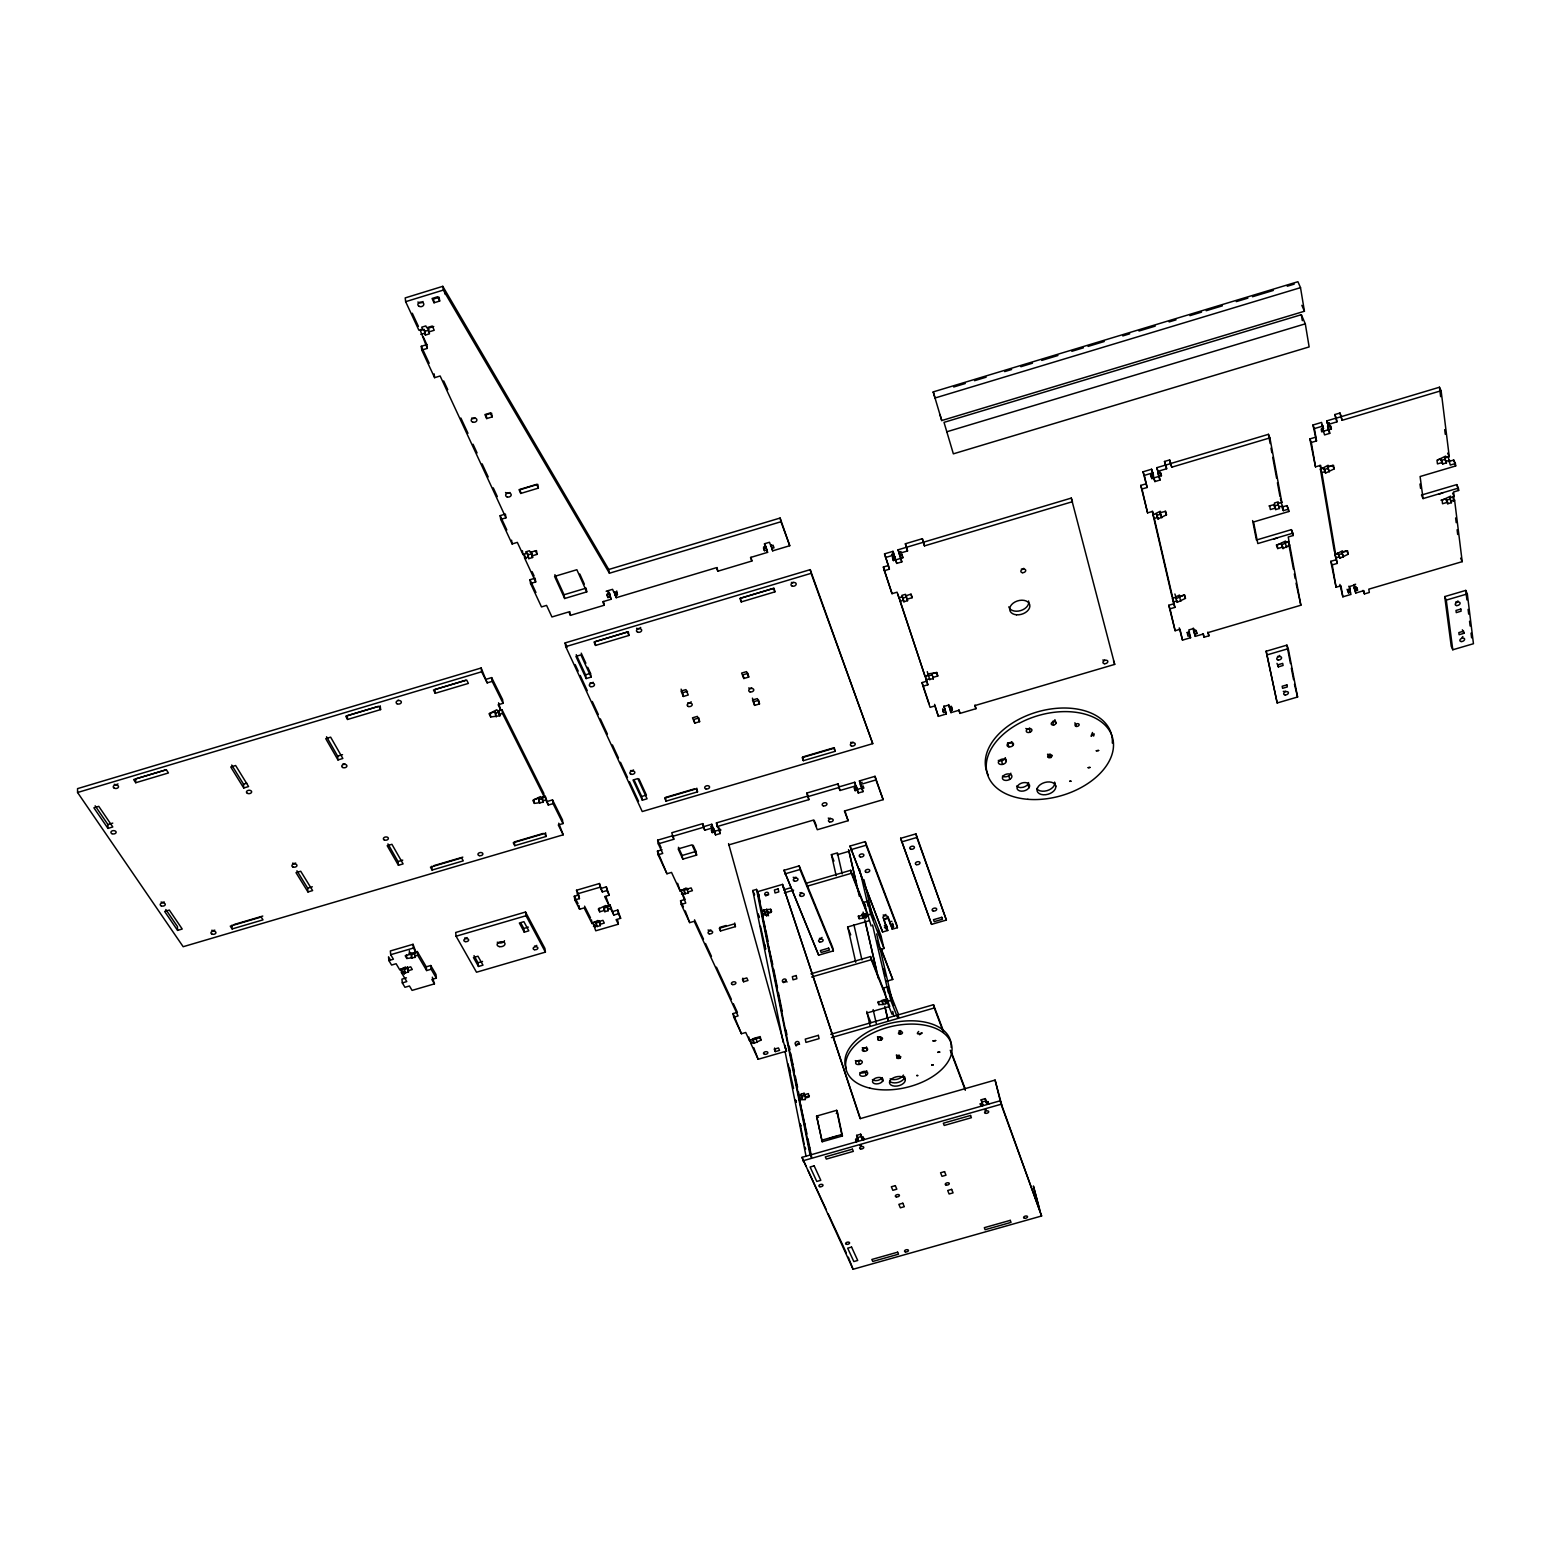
<?xml version="1.0" encoding="UTF-8"?>
<svg xmlns="http://www.w3.org/2000/svg" width="1551" height="1551" viewBox="0 0 1551 1551"><rect width="100%" height="100%" fill="white"/><g stroke="black" fill="none" stroke-linecap="round" stroke-linejoin="round"><path stroke-width="1.5" d="M882.112 1077.577L881.53 1078.41A5.37 3.102 -12.7 0 1 872.399 1079.593M1051.016 757.508L1052.334 755.55L1050.783 754.6L1047.642 756.927L1051.016 757.508L1049.949 753.922M899.851 1058.305L900.86 1056.832L899.502 1056.153L896.963 1057.937L899.851 1058.305L899.095 1055.048M1025.812 728.485A2.869 1.861 -16.2 0 0 1029.127 728.543L1029.748 728.175M1030.194 732.13L1030.814 731.781A2.889 1.861 -16.2 0 0 1031.88 729.842L1031.686 729.397A2.889 1.861 -16.2 0 0 1028.003 728.97L1027.363 729.338A2.889 1.861 -16.2 0 0 1026.491 731.723L1026.878 732.091A2.889 1.861 -16.2 0 0 1030.194 732.13L1029.263 728.466M881.142 1039.984L881.647 1039.713A2.385 1.396 -12.9 0 0 882.461 1038.259L882.286 1037.929A2.385 1.396 -12.9 0 0 879.165 1037.697L878.641 1037.968A2.385 1.396 -12.9 0 0 878.021 1039.752L878.351 1040.023A2.385 1.396 -12.9 0 0 881.142 1039.984L880.503 1036.65M1093.649 736.066C1096.111 728.582 1087.968 742.677 1092.524 732.479M1273.701 539.263L1277.733 537.674M1439.076 494.226L1443.147 492.617M608.748 569.488L780.114 518.034L780.967 521.737L609.407 573.23L608.748 569.488L442.791 286.334L405.199 297.908L405.645 301.689L418.867 330.169L422.589 329.025L421.736 327.183L425.846 325.923L426.68 327.765L432.283 326.04L434.222 330.266L428.638 331.992L429.491 333.814L425.381 335.074L424.063 329.471L420.36 330.615L427.32 348.393L421.756 350.08L434.61 377.668L440.135 375.982L505.936 517.84L500.702 519.411L512.121 543.955L517.336 542.385L522.958 554.502L527.514 553.3L528.813 558.631L532.594 557.488L531.314 552.156L532.594 557.488M405.645 301.689L443.295 290.095L442.791 286.334M434.028 302.775L439.67 301.049L439.166 297.269L433.543 299.013L434.028 302.775L432.07 298.471L437.712 296.726L439.67 301.049M428.638 331.992L428.154 328.211L433.737 326.505M425.381 335.074L424.916 331.294L429.007 330.033L428.154 328.211M420.825 334.396L424.547 333.252M421.756 350.08L421.29 346.3L426.835 344.613L423.132 336.606M486.684 418.576L492.113 416.928L491.57 413.148L486.161 414.796L486.684 418.576L484.881 414.582L490.31 412.934L492.113 416.928M520.748 493.451L538.371 488.119L537.79 484.358L520.186 489.689L520.748 493.451L519.023 489.67L536.685 484.339L538.371 488.119M500.702 519.411L500.159 515.649L505.393 514.06L505.936 517.84M933.217 391.899L1297.916 281.72L1300.513 287.652L1304.43 311.247L941.728 420.554L933.217 391.899L935.04 398.006L1300.513 287.652M953.71 386.994L965.284 383.504M974.551 380.693L986.126 377.203M1004.66 371.6L1011.601 369.506M1020.868 366.715L1032.462 363.205M1041.71 360.414L1057.937 355.509M1071.819 351.321L1083.412 347.812M1088.046 346.416L1104.254 341.511M1122.788 335.927L1129.729 333.814M1138.996 331.022L1155.204 326.137M1169.105 321.929L1176.046 319.836M1189.947 315.629L1201.54 312.139M1206.174 310.743L1222.382 305.838M1236.283 301.631L1247.857 298.141M1252.491 296.745L1273.332 290.444M1287.233 286.237L1294.174 284.143M1301.328 314.698L944.016 422.357L953.361 453.842L1309.141 346.92L1305.302 323.829L1301.328 314.698L1302.317 320.65M528.251 554.87L532.032 553.726M535.696 581.955L535.134 578.193L529.996 579.725L530.558 583.506L535.696 581.955L524.626 558.108L528.077 557.061L527.514 553.3M531.877 555.917L537.053 554.366L536.491 550.605L530.209 552.311L529.492 550.741L525.692 551.885L526.409 553.455M946.808 431.779L1305.302 323.829M554.909 574.665L564.06 594.75L586.123 588.139L586.743 591.881L564.661 598.512L554.579 576.41L576.856 569.721L586.743 591.881M606.15 591.261L612.567 589.322L614.099 592.812L616.309 592.152L617.414 594.712L615.224 595.371L614.564 591.629L616.232 597.697L716.426 567.685L717.822 571.214L751.867 561.016L751.033 557.313M611.152 599.229L609.485 593.161L607.275 593.82L607.934 597.562L610.125 596.902L611.152 599.229L602.68 601.769L604.231 605.239L570.419 615.359L568.849 611.908L551.943 616.968L546.572 605.394L541.493 606.926L530.558 583.506M765.826 546.301L763.615 546.96L764.449 550.663L766.679 550.004L765.826 546.301L767.571 552.369L750.51 557.488L751.867 561.016M608.36 590.601L609 594.343L606.809 595.002L607.934 597.562M764.856 543.684L765.69 547.387L763.46 548.046L764.449 550.663M780.114 518.034L789.75 545.719L772.689 550.838L771.797 548.453L774.007 547.794L773.038 545.176L770.828 545.855L769.49 542.268L764.352 543.8L765.69 547.387M1161.428 475.73L1160.129 472.144L1157.899 472.803L1158.733 476.428L1151.85 478.6L1150.551 474.994L1152.761 474.335L1154.894 481.566L1160.032 480.034L1159.198 476.39L1161.428 475.73L1160.827 473.055L1158.597 473.734L1158.054 471.291L1166.643 468.732L1164.491 461.481L1169.648 459.949L1171.78 467.181L1269.901 437.886L1268.447 434.319L1170.462 463.594L1171.78 467.181M563.207 834.806L558.282 824.958L562.994 823.581L553.067 803.631L548.317 805.047L545.254 796.264L542.094 797.214L543.277 802.255L534.378 803.379L532.846 800.355L540.446 796.594L541.105 797.912L544.285 796.981L543.742 793.24L501.981 709.679L498.705 710.649L499.907 715.806L490.678 716.95L489.05 713.712L496.863 709.757L497.58 711.172L500.857 710.203L498.142 704.774L503.086 703.301L492.171 681.393L487.188 682.867L481.159 667.996L77.55 788.625L77.569 792.503L183.173 946.711L563.207 834.806L558.728 823.213M565.126 642.909L810.223 569.644L872.748 743.646L642.23 811.541L565.727 646.651L565.126 642.909L567.143 647.252M1152.199 511.326L1153.479 514.913L1152.664 511.365L1147.585 512.877L1142.001 489.011L1147.12 487.479L1143.029 471.795L1151.598 469.236L1153.459 475.265L1151.23 475.924L1151.85 478.6M1158.597 473.734L1156.736 467.704L1165.324 465.145M1166.643 468.732L1165.809 465.067L1170.966 463.536M1336.923 421.853L1334.791 414.563L1339.986 413.012L1342.119 420.302L1441.112 390.736L1439.464 387.227L1336.322 418.13L1336.923 421.853L1328.276 424.451L1328.684 426.932L1330.932 426.254L1331.378 428.987L1329.129 429.666L1329.73 433.369L1324.554 434.92L1322.421 427.649L1323.042 431.352L1328.218 429.821L1327.598 426.098L1329.847 425.439L1331.378 428.987M906.385 547.425L905.377 543.761L922.341 538.701L924.474 545.894L1072.458 501.69L1071.276 498.084L898.068 549.81L899.832 555.82L902.023 555.161L902.856 557.74L893.395 560.57L892.542 557.992L894.753 557.332L892.988 551.342L884.535 553.862L889.382 569.178L884.341 570.69L883.372 567.026L888.413 565.514L889.382 569.178M77.569 792.503L481.644 671.777L487.188 682.867M565.727 646.651L811.115 573.327L872.748 743.646M1147.12 487.479L1144.328 475.401L1152.897 472.822M1349.544 590.873L1349.176 588.682L1350.999 594.421L1342.856 596.825L1340.975 585.774L1336.07 587.228L1332.251 564.874L1337.214 563.42L1334.791 554.211L1338.086 553.242L1339.812 558.263L1348.168 554.25L1347.606 550.838L1342.623 552.311L1342.39 550.838L1335.682 554.366L1334.209 550.818L1320.366 469.022L1323.778 467.995L1325.523 473.113L1334.131 468.906L1333.53 465.3L1328.412 466.812L1328.141 465.242L1321.239 468.945L1320.638 465.339L1315.5 466.851L1311.332 442.481L1316.508 440.93L1312.922 425.032L1321.568 422.434L1323.488 428.483L1321.239 429.142L1321.685 431.876L1323.934 431.197M1328.684 426.932L1326.745 420.903L1335.392 418.305M166.151 769.761L135.654 778.873L135.732 782.732L168.439 772.96L166.384 769.781L133.638 779.552L135.732 782.732M378.037 706.461L347.25 715.67L347.56 719.47L380.596 709.602L380.228 705.802M465.688 680.288L434.784 689.516L435.211 693.297L468.383 683.409L466.696 680.075L433.485 690.001L435.211 693.297M1327.152 423.384L1329.401 422.706M891.573 554.327L893.764 553.668L892.988 551.342M898.068 549.81L898.843 552.156L901.034 551.516M1316.508 440.93L1314.414 428.58L1323.081 426.002M885.505 557.526L893.977 555.006L896.749 563.401L901.81 561.889L899.677 554.735M899.057 553.474L907.529 550.954L906.521 547.29M595.545 645.429L628.95 635.445L628.291 631.722L594.925 641.687L595.545 645.429L594.014 642.056L627.457 632.052L628.95 635.445M741.242 601.924L774.88 591.862L774.046 588.178L740.447 598.201L741.242 601.924L739.905 598.473L773.581 588.411L774.88 591.862M486.704 679.105L491.667 677.613L502.582 699.54L503.086 703.301M1147.585 512.877L1140.722 485.424L1145.84 483.893M1315.5 466.851L1309.858 438.914L1315.015 437.382M576.255 654.658L585.561 674.821L590.504 673.347L591.105 677.089L586.162 678.562L575.925 656.383L580.908 654.89L591.105 677.089M95.134 805.803L107.93 824.55L112.758 823.116M231.719 765.05L243.526 784.166L246.764 783.197M326.544 736.764L337.653 756.132L342.519 754.678M1185.449 598.376L1184.169 594.789L1175.988 598.764L1175.658 597.309L1177.248 602.331L1185.449 598.376L1184.693 595.041L1179.768 596.495L1179.439 595.041L1172.866 598.531L1171.606 594.964L1153.033 514.854L1160.245 511.268L1160.594 512.799M1161.757 517.879L1160.109 512.741L1165.673 511.287L1166.468 514.835L1158.035 518.984L1156.406 513.846L1158.035 518.984M496.301 716.892L495.099 711.715L490.194 713.189L490.678 716.95M884.341 570.69L892.038 593.684L897.06 592.191L898.94 597.891L902.43 596.65L903.903 601.769L907.568 600.683L906.094 595.565L906.579 597.038L902.915 598.124M1156.755 515.378L1160.458 514.273M107.969 828.428L112.796 826.974L98.76 806.346L93.894 807.8L107.969 828.428L107.93 824.55M243.72 788.005L248.587 786.551L235.636 765.515L230.731 766.97L243.72 788.005L243.526 784.166M337.963 759.951L342.849 758.478L330.654 737.171L325.729 738.625L337.963 759.951L337.653 756.132M495.797 713.13L499.403 712.045M1172.866 598.531L1154.312 518.461L1157.686 517.452M1329.265 472.008L1327.52 466.89L1332.619 465.358L1334.131 468.906M498.705 710.649L499.209 714.41L502.485 713.441L544.285 796.981M1324.031 469.565L1327.772 468.441M1335.682 554.366L1321.859 472.57L1325.271 471.562L1323.778 467.995M927.285 671.641L928.254 675.286L925.016 676.236L899.095 597.639L900.084 601.303L903.419 600.295L903.903 601.769M902.275 596.902L901.79 595.41L905.474 594.324L905.958 595.797L911.096 594.072L912.085 597.717L907.083 599.209L907.568 600.683M1268.951 505.994L1274.748 504.521L1274.476 502.989L1278.179 501.884L1278.47 503.416M1275.697 509.581L1273.991 504.502L1275.697 509.581L1279.401 508.476L1277.694 503.396L1281.843 502.427L1269.901 437.886M1274.282 506.033L1277.985 504.928M1275.426 508.049L1270.366 509.562L1269.687 506.033M1279.401 508.476L1279.129 506.944L1282.483 505.956L1281.068 502.388M1437.544 459.891L1440.937 458.883L1442.76 463.962L1446.482 462.838L1444.66 457.758L1448.072 456.75L1450.282 465.067L1455.381 463.555L1453.733 460.046L1448.653 461.558M1441.112 390.736L1449.254 456.673L1445.842 457.681L1445.648 456.11L1437.002 460.298L1437.467 463.904L1442.546 462.392M1286.981 505.607L1281.94 507.099L1283.356 510.647L1288.416 509.155L1286.981 505.607L1288.842 511.5L1253.557 521.97L1257.803 543.567L1292.817 533.195L1291.382 529.647L1256.426 540.019L1252.607 520.574M1442.76 463.962L1441.131 460.434L1444.873 459.329L1444.66 457.758M1446.288 461.287L1449.7 460.279M681.102 689.148L682.634 692.754L687.539 691.3M1455.381 463.555L1455.672 465.959L1420.096 476.525L1423.062 498.588L1458.367 488.119L1456.738 484.61L1421.472 495.06L1423.062 498.588M683.351 696.457L688.256 695.003L685.949 689.613L681.044 691.067L683.351 696.457L682.634 692.754M743.821 678.524L748.726 677.05L747.95 673.367L743.045 674.821L743.821 678.524L741.63 673.076L746.554 671.622L748.726 677.05M1292.817 533.195L1293.224 535.502L1288.241 536.976L1289.075 541.57L1285.76 542.559L1285.488 541.066L1277.113 545.118L1277.753 548.55L1282.735 547.076L1281.339 543.529L1276.357 545.002L1277.753 548.55M1458.367 488.119L1458.638 490.465L1453.597 491.958L1454.179 496.65L1450.825 497.658L1450.631 496.126L1442.1 500.236L1442.546 503.745L1447.568 502.253L1445.978 498.724L1440.957 500.217M1289.715 545.021L1283.026 548.569L1281.611 545.021L1288.299 541.454L1289.715 545.021L1300.862 605.239L1208.229 632.537L1208.946 635.774L1204.099 637.209L1202.82 633.642M752.409 698.144L753.844 701.692L758.691 700.257L759.486 703.941L754.62 705.375L752.487 700.044L757.353 698.609L759.486 703.941M1449.836 499.151L1446.172 500.256L1447.762 503.765L1451.445 502.679L1449.662 497.638L1451.445 502.679M694.751 723.115L699.598 721.68L698.881 717.977L694.034 719.412L694.751 723.115L692.483 717.822L697.349 716.388L699.598 721.68M1451.271 501.167L1454.605 500.159L1452.996 496.65L1453.597 501.38M1186.728 632.614L1188.841 632.013L1190.586 637.732L1182.502 640.117L1180.001 629.299L1175.135 630.734L1170.016 608.845L1174.921 607.391L1173.642 601.866L1176.918 600.896L1177.248 602.331M1343.437 557.177L1341.731 552.156L1346.695 550.702L1348.168 554.25M925.113 675.809L932.364 675.189L931.899 673.813L936.765 672.359L937.754 676.003L932.888 677.438L933.353 678.834L926.083 679.454L925.113 675.809L927.866 684.786L923.019 686.221L922.05 682.576L926.878 681.141M1338.339 554.715L1341.983 553.629M1175.135 630.734L1168.756 605.278L1173.661 603.824L1172.382 598.279L1173.642 601.866M1337.214 563.42L1336.245 557.759L1339.56 556.79L1338.086 553.242M1336.07 587.228L1330.797 561.326L1335.741 559.872M539.787 803.282L538.604 798.242L533.854 799.637L534.378 803.379M539.263 799.54L542.753 798.513M542.094 797.214L542.617 800.936L545.797 800.006L548.317 805.047M547.774 801.305L552.524 799.909L562.451 819.839L562.994 823.581M296.939 870.77L307.68 888.18L312.352 886.804M387.944 843.899L398.045 861.522L402.737 860.126M1195.278 636.356L1193.514 630.617L1195.627 629.997L1196.907 633.564L1194.793 634.185L1195.278 636.356L1203.382 633.971L1204.099 637.209M177.57 930.406L182.223 929.03L169.311 910.069L164.639 911.445L177.57 930.406L177.454 926.587L165.821 909.526M307.951 891.961L312.623 890.584L300.72 871.255L296.008 872.651L307.951 891.961L307.68 888.18M398.413 865.284L403.105 863.907L391.918 844.306L387.188 845.702L398.413 865.284L398.045 861.522M1193.146 628.194L1194.425 631.761L1196.364 631.179L1196.907 633.564M1355.632 584.223L1353.674 584.805L1355.147 588.333L1357.106 587.751L1357.493 590.194L1355.38 590.815L1355.729 593.025L1363.891 590.621L1364.434 593.917L1369.32 592.482L1368.796 589.167L1462.205 561.656L1454.605 500.159M634.262 780.347L641.707 796.477L646.418 795.081L639.012 778.951M1190.102 635.58L1187.988 636.201L1187.446 633.816L1189.559 633.196L1188.822 629.939L1193.688 628.504L1194.425 631.761M949.309 706.907L951.383 706.306L952.372 709.931L950.298 710.552L950.976 712.626L958.964 710.28L959.972 713.402L975.947 708.691L974.939 705.065M1355.147 588.333L1354.585 585.018L1349.68 586.472L1350.242 589.787L1348.11 590.408L1348.517 592.831L1350.63 592.211M949.716 708.206L951.635 707.624L952.372 709.931M642.347 800.18L647.077 798.784L637.791 778.621L633.021 780.017L642.347 800.18L641.707 796.477M943.919 705.976L944.908 709.621L942.834 710.222L943.59 712.529L945.664 711.909L946.343 713.983L938.355 716.349L934.885 705.918L930.077 707.334L923.019 686.221M1071.276 498.084L1114.704 664.39L974.959 705.569L975.947 708.691M234.143 924.493L262.778 916.059M433.912 865.632L462.818 857.121M543.315 833.41L514.292 841.96L514.777 845.683L546.068 836.474L545.545 832.751M694.577 788.839L665.36 797.447L666.019 801.15L697.523 791.863L696.826 788.179M232.127 928.952L262.991 919.859L261.188 917.029L230.265 926.141L232.127 928.952L231.933 925.152M432.089 870.053L463.264 860.863L461.655 857.955L430.461 867.145L432.089 870.053L431.682 866.292M803.399 760.669L835.117 751.343L834.264 747.679L802.584 757.004L803.399 760.669L802.216 757.625L833.953 748.261L835.117 751.343M1444.718 596.592L1465.753 590.408L1467.324 593.917L1473.45 643.723L1452.783 649.772L1451.251 646.282L1444.718 596.592L1446.269 600.101L1452.783 649.772M1266.159 651.246L1286.903 645.138L1288.261 648.667L1297.586 697.019L1277.19 702.971L1266.159 651.246L1277.19 702.971M1446.269 600.101L1467.324 593.917M1267.497 654.774L1288.261 648.667M720.187 833.546L718.21 826.974L720.187 833.546L715.554 834.903L714.274 832.015L712.258 832.596L711.327 830.464L713.344 829.882L712.491 827.943L704.736 830.212L702.758 823.62L671.777 832.732L673.754 839.304L658.283 843.841L657.643 840.177L673.095 835.621L673.754 839.304M808.846 799.637L808.032 795.993L716.426 822.902L717.144 826.567L808.846 799.637L806.869 793.046L838.044 783.875L840.022 790.487L855.629 785.911L856.365 787.889L854.33 788.49L855.144 790.661L857.18 790.06L858.285 793.026L862.957 791.65L860.979 785.058L862.957 791.65M704.038 826.547L711.793 824.26L713.344 829.882M839.169 786.861L854.756 782.266L856.365 787.889M861.852 788.683L863.888 788.102L863.073 785.911L861.038 786.512L859.428 780.909L875.035 776.314L883.139 799.657L844.403 811.018L848.126 820.692L817.299 829.727L813.48 820.072L728.64 844.946M672.436 836.416L703.456 827.303L704.736 830.212M807.683 796.691L838.878 787.52L840.022 790.487M710.629 826.799L712.646 826.198M862.201 782.286L860.165 782.887L859.428 780.909M883.139 799.657L875.927 779.94L860.301 784.535L861.038 786.512M714.274 832.015L713.576 828.331L714.837 831.239L719.47 829.882M857.18 790.06L856.307 786.435L857.432 789.381L862.085 788.024M718.927 830.638L720.944 830.056L717.144 826.567M1278.334 666.891L1283.104 665.476L1282.696 663.382L1277.927 664.797L1278.334 666.891L1276.996 663.363M680.831 890.216L685.096 899.444L680.559 900.763L681.219 904.407L685.755 903.089L680.831 890.216L687.733 889.557L687.19 888.355L687.849 892.019L692.405 890.681L691.126 887.909L686.57 889.246L686.007 888.025L680.191 891.108L671.525 872.418L666.949 873.756L658.109 854.795L657.469 851.131L662.083 849.774M658.109 854.795L662.742 853.438L658.283 843.841M678.427 847.292L682.149 855.473L695.953 851.421L696.632 855.086L682.808 859.138L678.155 848.92L692.037 844.849L696.632 855.086M579.434 898.63L578.872 894.927L574.297 896.265L574.839 899.968L579.434 898.63L576.507 890.255L599.442 883.527L602.35 891.922L606.926 890.565L609.233 895.237L604.657 896.575L609.252 905.862L606.228 906.753L605.627 905.551L598.318 909.06L599.694 911.814L604.25 910.495L604.851 911.678L608.186 910.708L607.604 907.025L604.27 907.994L603.688 906.792L604.25 910.495M1463.892 633.312L1459.103 634.708L1458.832 632.595L1463.621 631.179L1463.892 633.312L1462.341 629.803M577.069 893.958L600.024 887.23L602.35 891.922M601.769 888.219L606.344 886.881L609.233 895.237M406.44 977.847L401.942 979.146L402.31 982.888L404.966 987.289L409.445 985.99L412.081 990.391L434.454 983.857L431.857 979.437L436.354 978.138L431.139 969.239L426.641 970.558L426.254 966.835L417.297 951.558L414.272 952.45L415.338 957.355L406.808 958.479L405.199 955.765L409.735 954.447L409.037 953.264L416.075 952.585L413.051 944.307L390.348 950.957L390.697 954.699L393.411 959.216L388.874 960.554L388.526 956.812L390.329 959.817M525.537 912.027L455.684 932.481L456.091 936.222L476.506 972.225L545.409 952.12L544.905 948.417L525.537 912.027L526.022 915.73L545.409 952.12M390.697 954.699L413.419 948.049L416.075 952.585M456.091 936.222L526.022 915.73M411.325 957.161L410.957 953.419L411.655 954.602L414.97 953.632M414.66 956.192L417.665 955.3L426.641 970.558M574.839 899.968L579.57 909.235L584.126 907.917L592.036 923.524L597.794 920.48L598.395 921.662L602.932 920.344L604.308 923.078L599.772 924.396L599.209 920.712M520.845 922.961L523.792 928.467L528.329 927.13M596.476 922.884L599.81 921.895L600.373 925.598L597.057 926.567L595.894 921.682L592.87 922.574L595.739 930.794L618.364 924.202L616.096 919.646L620.633 918.308L618.364 913.733L613.828 915.051L610.047 904.931L607.023 905.823L608.186 910.708M524.277 932.17L528.813 930.833L523.908 921.682L519.352 923.019L524.277 932.17L523.792 928.467M402.31 982.888L406.789 981.57L401.476 972.69L401.108 968.948L404.113 968.076L405.16 972.962L408.475 971.992L407.409 967.107L408.475 971.992M607.604 909.506L610.629 908.615L613.828 915.051M404.811 969.239L408.107 968.27M401.476 972.69L404.481 971.798L405.16 972.962M407.777 970.829L412.295 969.511L410.705 966.835L406.188 968.154L405.49 966.99L399.867 969.995L396.106 963.733L391.589 965.052L388.874 960.554M613.246 911.368L617.783 910.049L620.633 918.308M426.254 966.835L430.751 965.517L435.967 974.416L436.354 978.138M681.471 893.88L688.411 893.221L687.849 892.019M884.341 925.676L886.261 925.113L887.792 930.484L882.616 931.977L849.987 846.07L865.264 841.611L896.556 924.105L897.428 927.692L892.232 929.185L890.701 923.834L892.232 929.185M836.163 875.695L831.394 854.62L837.424 852.876L842.232 873.911M850.84 849.696L866.117 845.237L897.428 927.692M784.011 870.305L799.211 865.865L832.596 947.293L833.391 950.879L818.657 955.164L784.011 870.305L818.657 955.164M837.21 854.756L849.793 851.092M593.432 926.257L596.456 925.385L597.057 926.567M900.646 838.335L915.924 833.876L946.381 920.073L931.589 924.357L900.646 838.335L931.589 924.357M474.024 955.61L478.057 962.764L482.535 961.446M784.767 873.95L799.986 869.51L833.391 950.879M901.538 841.941L916.835 837.482L946.381 920.073M478.483 966.467L482.981 965.168L477.96 956.211L473.443 957.529L478.483 966.467L478.057 962.764M783.197 1042.33L752.778 890.507L756.52 889.402L759.35 895.974M860.34 1118.581L782.557 884.4L757.508 891.709L762.588 914.218L767.609 911.348L767.881 912.667L771.642 911.581L770.673 909.293L763.848 909.875L765.108 913.481M783.759 889.809L790.68 887.792M806.83 883.081L850.665 870.305L865.613 908.615M784.399 892.833L793.627 890.138M807.489 886.106L851.363 873.31L867.183 913.849L861.6 914.392L861.988 915.361L858.265 916.447L859.157 918.677L865.962 917.765L864.876 913.81L867.358 913.093L867.784 914.935M681.219 904.407L689.691 922.612L694.189 921.313L738.063 1015.924L733.739 1017.185L733.061 1013.578L737.384 1012.338L733.39 1003.73M761.599 911.93L764.12 911.193M726.198 925.482L719.819 927.343L720.498 930.968L735.426 926.626L734.728 923M809.37 1095.84L805.396 1096.984L804.097 1093.281L801.169 1094.134L802.468 1097.817L799.812 1098.573L798.804 1096.363L762.22 914.993L767.784 914.78L767.512 913.442L771.293 912.337L770.673 909.293M871.139 926.005L863.946 902.333L867.649 901.267L880.949 935.583L883.992 948.495L880.328 949.561L876.974 940.992M862.86 917.591L862.162 914.605L865.264 914.78L864.876 913.81M866.951 915.303L870.673 914.237L883.992 948.495M868.056 916.098L865.574 916.815L865.962 917.765M869.18 920.732L847.583 926.994L850.724 934.826M887.928 916.525L889.964 921.876L891.883 921.313M884.148 919.607L886.377 926.761L884.438 927.324L887.792 930.484M886.377 926.761L883.643 919.646L888.103 918.347L890.817 925.462L892.736 924.9L893.492 926.858L891.573 927.42M743.588 981.764L747.97 980.503L746.806 977.925L742.425 979.204L743.588 981.764L742.89 978.158M810.94 973.815L870.557 956.56L885.543 994.424M811.619 976.994L871.274 959.72L887.153 999.794L882.345 1001.364L883.081 1004.505L885.873 1003.691L884.768 999.6L885.136 1000.55M885.892 981.453L892.756 979.457L881.201 948.63M898.456 1014.373L887.618 986.824L883.818 987.929L886.978 1001.558L891.999 1014.238M733.739 1017.185L741.436 1033.722L745.74 1032.481L749.521 1040.663L755.027 1037.871L755.511 1038.937L759.796 1037.716L760.921 1040.159L753.999 1043.358L752.817 1038.705L753.999 1043.358M753.321 1039.771L756.442 1038.86M886.978 1001.558L890.797 1000.453L897.467 1017.378M884.613 1000.531L884.225 999.581L878.021 1002.431L878.894 1004.641L883.081 1004.505M889.77 1006.405L888.025 1002.004L885.485 1002.741L885.873 1003.691M751.847 1043.571L749.986 1039.538L750.665 1043.106L753.515 1042.291M889.13 1006.599L866.99 1012.977L870.945 1022.652M830.754 1034.304L933.508 1004.699L943.57 1031.415M775.326 1051.597L779.571 1050.376L778.466 1047.953L774.22 1049.174L775.326 1051.597L774.608 1048.03M831.452 1037.6L934.303 1007.976L943.531 1032.443M750.665 1043.106L758.148 1059.275L786.473 1051.132L784.67 1045.141L786.473 1051.132M798.804 1096.363L801.46 1095.588L802.468 1097.817M804.097 1093.281L804.387 1094.754L808.381 1093.61L809.06 1097.003L805.085 1098.147L805.376 1099.62L799.502 1099.756L811.095 1157.24M802.177 1096.344L805.085 1095.51M816.582 1116.08L836.668 1110.322L837.327 1111.796L842.426 1135.972L822.204 1141.749L816.582 1116.08L822.204 1141.749M817.241 1117.554L818.579 1117.166M836.241 1113.444L837.579 1113.056M1001.81 1105.301L995.083 1080.078L860.146 1118.659L782.557 884.4M821.545 1140.276L841.786 1134.498L842.426 1135.972M829.863 1138.221L836.435 1136.34M840.816 1135.08L842.154 1134.692M856.617 1135.371L860.669 1134.208L861.619 1136.418L857.567 1137.581L856.617 1135.371L858.323 1141.051L856.579 1141.555L855.609 1139.345L857.373 1138.841M982.074 1103.246L980.31 1103.75L981.143 1105.999L982.907 1105.495L981.201 1099.775L985.273 1098.612L986.979 1104.331L988.743 1103.827L987.929 1101.578L986.145 1102.082L985.273 1098.612M981.201 1099.775L982.035 1102.044L986.106 1100.88M861.425 1137.697L863.17 1137.193L864.14 1139.403L862.375 1139.907L860.669 1134.208M801.983 1157.356L1000.182 1100.783L1041.613 1215.984L853.069 1269.28L801.983 1157.356L805.997 1166.042M802.681 1160.865L1001.074 1104.254L1041.613 1215.984M919.452 1034.73C928.254 1029.573 912.977 1037.503 918.677 1031.454M1007.471 743.142L1008.228 743.278A3.276 2.113 -15.8 0 0 1011.368 742.367M401.108 968.948L404.307 974.28M443.295 290.095L609.407 573.23M867.784 915.323L866.931 912.783M432.341 977.188L434.454 983.857M880.096 935.389L881.162 939.053L880.076 935.544M347.56 719.47L345.737 716.213L378.812 706.325L380.596 709.602M514.777 845.683L513.245 842.755L544.575 833.527L546.068 836.474M574.297 896.265L578.077 903.69M576.507 890.255L578.077 893.376M584.572 906.172L590.504 917.882M592.87 922.574L595.177 927.11M599.772 924.396L600.373 925.598M499.209 714.41L499.907 715.806M542.617 800.936L543.277 802.255M498.55 702.816L500.857 710.203M605.918 896.594L609.252 905.862M657.469 851.131L666.949 873.756M680.559 900.763L683.39 906.831M685.271 910.883L689.691 922.612M733.061 1013.578L741.436 1033.722M421.29 346.3L429.2 363.283M500.159 515.649L506.828 529.957M529.996 579.725L535.948 592.501M1455.672 465.959L1453.733 460.046M1447.626 453.144L1449.254 456.673M657.643 840.177L661.191 847.854M677.613 883.295L680.191 891.108M694.538 919.821L703.495 939.169M705.492 943.473L711.463 956.385M716.446 967.145L731.393 999.426M753.728 1047.623L758.148 1059.275M412.295 313.244L418.402 326.389M443.683 380.945L447.735 389.669M460.88 418.033L467.975 433.311M473.036 444.226L477.068 452.95M482.128 463.865L488.197 476.952M493.257 487.867L497.309 496.591M526.08 558.67L524.064 554.347L524.626 558.108M532.109 571.679L534.126 576.022M575.188 664.604L578.213 671.118M580.229 675.46L587.267 690.641M592.288 701.498L598.337 714.526M600.334 718.85L607.391 734.05M612.412 744.907L618.442 757.916M620.458 762.258L627.496 777.458M629.512 781.782L638.566 801.324M808.013 1170.385L826.16 1209.431M828.176 1213.774L846.303 1252.82M848.319 1257.163L853.069 1269.28M1444.873 459.329L1446.482 462.838M1458.638 490.465L1456.738 484.61M424.063 329.471L424.916 331.294M528.077 557.061L528.813 558.631M535.386 550.741L537.053 554.366M581.237 653.165L585.871 663.246M587.732 667.279L590.504 673.347M804.717 1146.751L805.725 1148.942M1452.57 493.14L1454.179 496.65M801.091 1125.89L800.083 1123.68L804.252 1144.444M808.75 1145.588L809.758 1147.798M804.097 1122.536L805.105 1124.727M799.502 1099.756L806.966 1133.955M793.569 1088.453L788.082 1063.908M720.498 930.968L719.276 928.293L734.224 923.931L735.426 926.626M1460.615 558.147L1462.205 561.656M796.535 1085.099L797.544 1087.309L795.295 1076.161M666.019 801.15L664.662 798.145L696.205 788.858L697.523 791.863M792.038 1062.784L793.046 1065.014L790.68 1053.323M693.2 845.276L695.953 851.421M804.387 1094.754L805.396 1096.984M579.822 574.025L584.32 584.107M607.469 590.834L609 594.343M615.224 595.371L616.232 597.697M768.443 945.839L772.747 964.489M1301.851 305.314L1304.43 311.247M716.426 822.902L717.279 824.841M752.778 890.507L754.658 894.869M762.22 914.993L765.263 927.498M1342.119 420.302L1339.986 413.012M1334.791 414.563L1336.322 418.13M766.621 909.08L767.609 911.348M766.892 910.398L767.881 912.667M767.512 913.442L768.501 915.73M763.848 909.875L766.717 916.195M1326.745 420.903L1328.276 424.451M1327.598 426.098L1329.129 429.666M1328.218 429.821L1329.73 433.369M1321.975 424.916L1323.488 428.483M1312.922 425.032L1314.414 428.58M1327.52 466.89L1329.013 470.438M783.197 887.405L784.166 889.692M1309.858 438.914L1311.332 442.481M1319.746 465.397L1321.239 468.945M1320.366 469.022L1321.859 472.57M1362.961 590.388L1364.434 593.917M1341.731 552.156L1343.205 555.704M1356.039 586.666L1357.493 590.194M1355.38 590.815L1353.907 587.286L1355.729 593.025M1348.788 586.239L1350.242 589.787M1334.791 554.211L1336.245 557.759M1347.063 589.302L1348.517 592.831M1330.797 561.326L1332.251 564.874M1342.856 596.825L1339.909 584.436M1280.409 498.86L1281.843 502.427M1293.224 535.502L1291.382 529.647M758.323 914.179L759.137 917.591L758.071 914.198M1277.694 503.396L1279.129 506.944M882.345 1001.364L881.976 1000.395L882.693 1003.555M1284.984 542.443L1286.671 547.484M814.197 820.305L816.485 826.082M1300.862 605.239L1296.035 583.157M892.988 1003.846L893.57 1005.319L892.252 1000.705M831.394 854.62L833.953 861.076M806.869 793.046L808.032 795.993M898.184 1015.789L898.766 1017.243M872.903 917.979L873.484 919.472L872.205 914.993M878.835 933.237L879.398 934.71L878.137 930.251L878.7 931.724M863.946 902.333L865.613 906.618M881.065 949.464L892.756 979.457M849.987 846.07L882.616 931.977M845.043 811.251L848.126 820.692M886.261 925.113L886.959 926.878M1297.586 697.019L1294.465 684.282M950.24 1050.24L965.323 1090.314M766.679 550.004L767.571 552.369M951.112 1051.462L965.362 1089.306M986.145 1102.082L986.979 1104.331M1164.491 461.481L1165.809 465.067M780.967 521.737L789.75 545.719M1156.736 467.704L1158.054 471.291M1157.899 472.803L1159.198 476.39M1158.733 476.428L1160.032 480.034M1153.459 475.265L1151.598 469.236M1152.761 474.335L1154.894 481.566M1165.169 511.248L1166.468 514.835M1207.667 632.207L1208.946 635.774M1160.109 512.741L1161.408 516.347M1143.029 471.795L1144.328 475.401M1153.033 514.854L1154.312 518.461M1193.514 630.617L1194.793 634.185M1140.722 485.424L1142.001 489.011M1179.264 596.243L1180.854 601.265M1174.882 593.994L1176.162 597.562M1190.586 637.732L1188.841 632.013M1173.661 603.824L1174.921 607.391M1182.502 640.117L1179.245 627.884M1168.756 605.278L1170.016 608.845M883.372 567.026L892.038 593.684M922.05 682.576L929.107 703.689M884.535 553.862L888.413 565.514M934.613 704.367L938.355 716.349M900.084 601.303L925.016 676.236M926.083 679.454L927.866 684.786M928.254 675.286L927.789 673.89L936.688 672.785L937.754 676.003M1113.521 660.804L1114.704 664.39M910.96 594.324L912.085 597.717M945.373 710.358L943.88 706.48L948.689 705.065L949.987 709.001M901.81 561.889L898.843 552.156M905.377 543.761L907.529 550.954M924.474 545.894L922.341 538.701M1074.901 722.766L1076.006 726.353M887.172 999.658L887.754 1001.248L887.424 999.503M1054.913 719.703L1055.998 723.289M1053.459 724.996L1052.683 721.37A2.462 1.59 -16.6 0 0 1054.35 720.556M1048.728 754.271L1049.794 757.857M1047.565 754.193L1048.631 757.78M1054.68 782.887L1055.746 786.473M939.925 414.447L941.728 420.554M1027.867 784.224L1028.895 787.811M1011.911 741.843L1012.958 745.449A3.276 2.113 -15.8 0 1 1009.255 746.884L1008.499 746.748A3.276 2.113 -15.8 0 1 1007.627 743.898A3.276 2.113 -15.8 0 1 1012.066 742.58L1012.706 742.851A3.276 2.113 -15.8 0 1 1012.958 745.449M1007.84 743.22L1008.887 746.826M1006.289 761.308A4.071 2.617 -15.6 0 0 1003.594 759.021L1002.566 759.059A4.071 2.617 -15.6 0 0 998.34 762.22A4.071 2.617 -15.6 0 0 1002.062 764.469L1003.09 764.255A4.071 2.617 -15.6 0 0 1006.289 761.308L1005.261 757.702A4.071 2.617 -15.6 0 1 1002.062 760.649L1001.035 760.862A4.071 2.617 -15.6 0 1 998.301 760.397M1008.751 775.791L1009.759 779.377M795.411 1100.182L796.225 1102.334L795.934 1100.415M1001.558 760.765L1002.566 764.372M728.563 843.608L785.388 1048.709M958.983 709.776L959.972 713.402M948.708 704.561L950.976 712.626M944.675 708.284L946.343 713.983M901.868 554.075L902.856 557.74M942.601 708.885L943.59 712.529M931.899 673.813L933.353 678.834M928.351 674.859L929.786 679.881M896.749 563.401L894.617 556.247L892.426 556.906L893.395 560.57M902.43 596.65L903.419 600.295M897.971 594.227L898.94 597.891M1040.004 1210.555L1033.393 1185.992L1039.248 1208.5M995.083 1080.078L1001.074 1104.254M987.929 1101.578L988.569 1104.118M915.924 833.876L916.835 837.482M982.035 1102.044L982.907 1105.495M980.31 1103.75L980.949 1106.29M933.508 1004.699L934.303 1007.976M875.035 776.314L875.927 779.94M810.223 569.644L811.115 573.327M892.62 923.272L893.492 926.858M889.964 921.876L890.817 925.462M857.432 789.381L858.285 793.026M854.756 782.266L855.629 785.911M854.291 787.016L855.144 790.661M865.264 841.611L866.117 845.237M899.638 1030.93L900.394 1034.207M863.946 879.669L873.329 919.782M876.645 933.935L893.182 1004.718M867.649 901.267L870.673 914.237M883.488 968.774L885.156 975.909M887.618 986.824L890.797 1000.453M859.467 868.89L868.192 906.288M872.554 924.978L888.355 992.737M892.717 1011.446L893.803 1016.118M838.044 783.875L838.878 787.52M887.288 998.863L888.025 1002.004M904.427 1076.452L905.183 1079.709M898.087 1055.32L898.843 1058.596M897.098 1055.3L897.855 1058.557M848.998 851.15L856.579 883.954M863.093 912.085L864.159 916.777M865.245 921.449L876.625 970.674M885.311 1008.169L888.025 1019.879M896.4 1054.951L897.157 1058.209M848.533 849.618L859.351 896.381M864.76 919.762L878.273 978.196M884.749 1006.25L888.006 1020.287M862.55 915.575L863.228 918.56M850.665 870.305L851.363 873.31M870.557 956.56L871.274 959.72M858.459 915.691L859.157 918.677M878.176 1001.5L878.894 1004.641M772.689 550.838L770.944 544.769L771.797 548.453M853.922 924.745L861.929 959.914M873.135 1009.604L876.334 1023.641M877.498 1036.65L878.254 1039.946M847.796 927.168L855.725 962.279M866.815 1011.426L869.995 1025.463M881.821 1078.003L882.558 1081.26M866.486 1046.906L867.222 1050.182A2.714 1.59 -12.7 0 1 864.178 1051.326L863.539 1051.248A2.714 1.59 -12.7 0 1 862.666 1049.155A2.714 1.59 -12.7 0 1 866.35 1048.088L866.893 1048.282A2.714 1.59 -12.7 0 1 867.222 1050.182M863.131 1048.011L863.849 1051.287M1169.648 459.949L1170.462 463.594M865.303 1072.129L866.04 1075.386M858.595 1061.136L859.312 1064.413M863.17 1137.193L863.733 1139.752M799.211 865.865L799.986 869.51M857.567 1137.581L858.323 1141.051M855.609 1139.345L856.152 1141.904M753.844 701.692L754.62 705.375M836.668 1110.322L841.786 1134.498M717.047 567.511L717.822 571.214M801.169 1094.134L801.46 1095.588M758.497 893.996L760.32 902.973M761.231 907.471L762.588 914.218M765.729 929.786L768.055 941.244M773.678 969.162L777.458 987.851M778.408 992.543L782.189 1011.233M785.95 1029.942L786.9 1034.614M789.246 1046.266L789.924 1049.562M793.492 1067.243L794.383 1071.702M798.455 1091.826L799.812 1098.573M807.897 1138.57L811.638 1157.104M756.52 889.402L810.087 1155.049M764.701 944.637L765.632 949.231L760.494 926.315M789.537 1068.368L790.448 1072.827M785.116 1051.83L806.035 1156.193M760.921 1040.159L760.223 1036.572L755.957 1037.813L757.14 1042.446M1286.903 645.138L1290.451 663.557M1291.343 668.171L1293.573 679.687M714.837 831.239L715.554 834.903M711.793 824.26L712.491 827.943M711.56 828.932L712.258 832.596M748.842 1037.076L749.521 1040.663M702.758 823.62L703.456 827.303M1282.735 547.076L1283.026 548.569M1282.483 505.956L1283.356 510.647M1268.447 434.319L1270.153 443.547M1271.006 448.142L1271.859 452.756M1272.731 457.371L1276.57 478.115M1277.423 482.729L1279.982 496.553M1288.299 541.454L1293.456 569.256M1294.31 573.889L1295.182 578.523M1288.416 509.155L1288.842 511.5M682.149 855.473L682.808 859.138M684.398 890.545L685.077 894.19M683.855 889.324L684.514 892.988M616.755 590.97L617.414 594.712M609.485 593.161L610.125 596.902M603.572 601.497L604.231 605.239M1325.271 471.562L1325.523 473.113M1339.56 556.79L1339.812 558.263M585.561 674.821L586.162 678.562M617.783 910.049L618.364 913.733M569.818 611.617L570.419 615.359M617.763 920.519L618.364 924.202M564.06 594.75L564.661 598.512M610.047 904.931L610.629 908.615M606.344 886.881L606.926 890.565M604.27 907.994L604.851 911.678M599.442 883.527L600.024 887.23M599.132 908.13L599.694 911.814M595.894 921.682L596.456 925.385M591.493 919.84L592.036 923.524M579.008 905.551L579.57 909.235M522.396 550.721L522.958 554.502M552.524 799.909L553.067 803.631M511.578 540.175L512.121 543.955M545.254 796.264L545.797 800.006M538.604 798.242L539.128 801.983M1419.979 484.028L1420.58 488.429M501.981 709.679L502.485 713.441M444.73 290.657L445.234 294.419M491.667 677.613L492.171 681.393M495.099 711.715L495.603 715.476M481.159 667.996L481.644 671.777M1447.568 502.253L1447.762 503.765M1440.937 458.883L1441.131 460.434M434.144 373.888L434.61 377.668M426.835 344.613L427.32 348.393M1465.753 590.408L1466.916 599.907M1468.099 609.388L1468.681 614.138M1469.553 621.253L1470.135 626.003M1471.027 633.118L1471.608 637.849M1439.464 387.227L1440.627 396.649M1444.698 429.608L1445.28 434.319M1455.633 517.937L1456.215 522.668M1457.106 529.763L1457.688 534.494M430.751 965.517L431.139 969.239M417.297 951.558L417.665 955.3M413.051 944.307L413.419 948.049M411.655 954.602L412.023 958.324M409.367 950.705L409.735 954.447M406.44 954.737L406.808 958.479M404.113 968.076L404.481 971.798M1054.602 782.092L1054.738 783.701A9.655 6.107 -16 0 1 1047.099 790.642A9.655 6.107 -16 0 1 1036.863 788.916M885.892 914.45A2.326 1.435 -13.3 0 1 883.12 915.012M796.031 877.187A2.385 1.493 -12.2 0 1 793.201 877.284M801.751 892.62A2.365 1.473 -12.2 0 1 799.986 892.678M822.03 937.424A2.326 1.415 -12.4 0 1 819.451 938.413M504.482 940.681A3.994 2.482 -8 0 1 501.341 942.892A3.994 2.482 -8 0 1 497.27 942.155M536.782 945.393A2.385 1.473 -8.4 0 1 534.533 946.052M467.181 937.58A2.404 1.493 -7.5 0 1 464.777 937.87M1028.546 782.557A6.437 4.091 -15.7 0 1 1028.216 783.682L1027.499 784.767A6.437 4.091 -15.7 0 1 1016.603 786.047M988.22 774.957A65.084 41.683 -16.3 0 1 1040.353 711.095A65.084 41.683 -16.3 0 1 1112.319 743.084M1010.845 773.173A4.866 3.102 -15.6 0 1 1009.1 775.578L1008.053 776.179A4.866 3.102 -15.6 0 1 1002.431 776.159M164.193 901.906A2.54 1.59 -3.1 0 1 161.091 902.023M214.794 930.135A2.501 1.551 -3.9 0 1 211.75 930.251M398.549 700.276A2.637 1.803 -5.9 0 1 397.87 700.296M117.973 783.895A2.675 1.745 -1.7 0 1 114.251 784.321M295.679 863.035A2.52 1.609 -4.8 0 1 292.596 863.131M344.904 763.848A2.598 1.725 -5.2 0 1 342.926 763.887M1279.73 655.414A2.501 1.59 -20 0 1 1277.52 656.5M1285.624 691.067A2.462 1.551 -19.8 0 1 1283.278 691.339M1457.959 600.935A2.54 1.609 -22.6 0 1 1455.672 602.059M1462.864 636.511A2.501 1.57 -22.3 0 1 1462.07 637.345M1028.584 600.974A10.314 6.979 -16.9 0 1 1020.616 610.609A10.314 6.979 -16.9 0 1 1008.79 606.848M1023.776 568.345A2.52 1.725 -17.2 0 1 1021.353 569.081M1104.642 659.97A2.52 1.648 -17.7 0 1 1102.819 660.009M509.949 492.501A2.792 2.036 -7.6 0 1 505.548 492.52M475.091 418.091A2.869 2.133 -6.7 0 1 471.62 418.091M423.055 301.514A2.986 2.307 -5.1 0 1 417.917 301.999M793.395 582.4A2.637 1.842 -13.1 0 1 791.417 582.42M640.699 627.438A2.637 1.822 -10.2 0 1 636.608 628.271M593.199 682.266A2.598 1.764 -9.3 0 1 590.097 682.886M633.525 769.955A2.52 1.648 -9.9 0 1 630.54 770.556M853.089 742.076A2.482 1.629 -13.5 0 1 850.646 742.347M751.731 687.888A2.559 1.725 -12 0 1 748.687 687.965M691.184 701.769A2.559 1.725 -10.9 0 1 687.733 702.797M830.56 818.211A2.423 1.551 -12.9 0 1 828.273 818.075M710.843 929.902A2.346 1.454 -10.9 0 1 708.051 930.018M860.534 1060.341A3.393 1.978 -12.6 0 1 859.021 1061.039L858.149 1061.233A3.393 1.978 -12.6 0 1 855.318 1060.593M846.381 1068.988A54.091 31.408 -13 0 1 893.163 1022.652A54.091 31.408 -13 0 1 951.151 1047.352M900.879 1030.543A2.055 1.202 -13.1 0 1 898.863 1030.95M879.805 1036.902A2.385 1.396 -12.9 0 1 878.04 1036.921M865.477 1047.623A2.714 1.59 -12.7 0 1 863.442 1048.049L862.802 1047.972A2.714 1.59 -12.7 0 1 862.259 1047.778M866.757 1070.772A4.052 2.346 -12.6 0 1 865.613 1071.974L864.741 1072.439A4.052 2.346 -12.6 0 1 859.991 1072.555M904.524 1077.053A8.026 4.614 -13 0 1 898.378 1082.365A8.026 4.614 -13 0 1 889.654 1081.299M903.419 1075.056A8.026 4.614 -13 0 1 890.1 1078.876M796.128 1046.033A2.055 1.667 -25 0 1 799.618 1044.153M783.468 982.617A2.016 1.609 -24.3 0 1 787.074 981.977M765.787 895.858A1.958 1.532 -23.6 0 1 768.676 894.694M986.165 1109.76A2.133 1.202 -13.9 0 1 984.206 1109.702M861.406 1145.375A2.113 1.183 -12.4 0 1 859.836 1145.452M800.258 1100.977L799.114 1097.139L800.258 1100.977M916.699 1075.618L917.979 1075.56L916.835 1075.425M933.023 1040.895L935.68 1040.566L933.023 1040.895M931.686 1065.052L933.256 1064.839L931.686 1065.052M937.735 1052.353L939.712 1052.101L937.735 1052.353M762.995 916.35L761.832 912.705L762.995 916.35M1069.647 781.374L1071.198 781.2L1069.705 781.239M1088.162 767.667L1090.023 767.435L1088.162 767.667M1096.305 750.762L1098.651 750.49L1096.305 750.762M889.828 1081.066L889.479 1082.327A8.046 4.614 -13 0 0 897.079 1086.049A8.046 4.614 -13 0 0 905.28 1080.291L905.086 1079.108A8.046 4.614 -13 0 0 897.68 1076.568A8.046 4.614 -13 0 0 889.828 1081.066M1037.503 787.792L1036.999 789.478A9.655 6.107 -16 0 0 1045.704 794.713A9.655 6.107 -16 0 0 1055.804 787.268L1055.688 785.659A9.655 6.107 -16 0 0 1047.119 782.014A9.655 6.107 -16 0 0 1037.503 787.792M1029.263 787.268L1028.526 788.354A6.456 4.091 -15.7 0 1 1019.783 790.913A6.456 4.091 -15.7 0 1 1018.076 785.388L1019.162 784.379A6.456 4.091 -15.7 0 1 1026.84 782.828A6.456 4.091 -15.7 0 1 1029.263 787.268M882.849 1080.853L882.267 1081.667A5.37 3.083 -12.7 0 1 874.997 1083.761A5.37 3.083 -12.7 0 1 873.31 1079.69L874.182 1078.914A5.37 3.083 -12.7 0 1 880.58 1077.596A5.37 3.083 -12.7 0 1 882.849 1080.853M1010.128 779.164L1009.061 779.765A4.866 3.102 -15.6 0 1 1002.799 779.164A4.866 3.102 -15.6 0 1 1005.222 774.589L1006.405 774.162A4.866 3.102 -15.6 0 1 1010.845 774.608L1011.504 775.209A4.866 3.102 -15.6 0 1 1010.128 779.164M866.33 1075.231L865.458 1075.696A4.052 2.346 -12.6 0 1 860.146 1075.386A4.052 2.346 -12.6 0 1 861.988 1071.935L862.976 1071.605A4.052 2.346 -12.6 0 1 866.738 1071.819L867.319 1072.264A4.052 2.346 -12.6 0 1 866.33 1075.231M1460.829 609.039L1456.001 610.454L1456.273 612.626L1461.1 611.191L1460.829 609.039M1286.903 684.883L1282.173 686.259L1282.58 688.334L1287.311 686.938L1286.903 684.883M778.175 888.878L774.414 889.964L775.035 892.988L778.815 891.883L778.175 888.878M828.641 948.146L820.382 950.55L821.177 952.469L829.436 950.084L828.641 948.146M941.787 917.3L933.489 919.704L934.206 921.643L942.485 919.239L941.787 917.3M796.206 975.54L792.348 976.645L793.007 979.825L796.865 978.72L796.206 975.54M818.366 1035.351L805.26 1039.112L805.958 1042.408L819.064 1038.627L818.366 1035.351M852.391 1149.175L825.326 1156.891L826.315 1159.082L853.36 1151.365L852.391 1149.175M970.558 1115.46L943.338 1123.215L944.21 1125.464L971.391 1117.709L970.558 1115.46M814.159 1165.848L810.107 1167.011L816.795 1181.455L820.809 1180.311L814.159 1165.848M895.315 1185.643L891.34 1186.767L892.853 1190.315L896.827 1189.171L895.315 1185.643M944.559 1171.645L940.565 1172.769L942 1176.337L945.994 1175.212L944.559 1171.645M902.818 1203.227L898.863 1204.351L900.355 1207.822L904.311 1206.697L902.818 1203.227M951.655 1189.365L947.7 1190.489L949.115 1193.999L953.07 1192.874L951.655 1189.365M851.557 1247.082L847.66 1248.187L853.845 1261.564L857.722 1260.459L851.557 1247.082M897.641 1252.18L871.836 1259.47L872.748 1261.467L898.533 1254.177L897.641 1252.18M1010.263 1220.346L984.323 1227.675L985.118 1229.71L1011.039 1222.382L1010.263 1220.346M859.739 1064.316L858.886 1064.49A3.393 1.978 -12.6 0 1 855.648 1062.92A3.393 1.978 -12.6 0 1 859.08 1060.477L859.933 1060.438A3.393 1.978 -12.6 0 1 862.298 1062.067A3.393 1.978 -12.6 0 1 859.739 1064.316M1053.769 724.957L1053.148 725.034A2.482 1.59 -16.5 0 1 1051.714 722.688A2.482 1.59 -16.5 0 1 1055.766 722.223A2.482 1.59 -16.5 0 1 1053.769 724.957M890.565 996.44L891.554 1000.143L890.565 996.44M870.518 910.67L871.488 914.256L870.518 910.67M866.234 872.36A2.365 1.493 -13.2 0 0 869.781 870.634A2.365 1.493 -13.2 0 0 866.35 869.743A2.365 1.493 -13.2 0 0 866.234 872.36M860.32 856.947A2.385 1.512 -13.2 0 0 863.907 855.202A2.385 1.512 -13.2 0 0 860.437 854.291A2.385 1.512 -13.2 0 0 860.32 856.947M883.973 918.619A2.326 1.435 -13.3 0 0 887.463 916.932A2.326 1.435 -13.3 0 0 884.109 916.079A2.326 1.435 -13.3 0 0 883.973 918.619M916.408 864.644A2.365 1.473 -13.9 0 0 919.995 862.918A2.365 1.473 -13.9 0 0 916.602 862.026A2.365 1.473 -13.9 0 0 916.408 864.644M910.825 849.211A2.385 1.493 -13.9 0 0 914.431 847.466A2.385 1.493 -13.9 0 0 910.999 846.555A2.385 1.493 -13.9 0 0 910.825 849.211M933.179 910.98A2.326 1.415 -14 0 0 936.707 909.293A2.326 1.415 -14 0 0 933.372 908.44A2.326 1.415 -14 0 0 933.179 910.98M800.762 896.304A2.365 1.473 -12.2 0 0 804.29 894.578A2.365 1.473 -12.2 0 0 800.82 893.706A2.365 1.473 -12.2 0 0 800.762 896.304M794.461 881.104A2.385 1.493 -12.2 0 0 798.009 879.359A2.385 1.493 -12.2 0 0 794.519 878.467A2.385 1.493 -12.2 0 0 794.461 881.104M819.684 941.942A2.326 1.415 -12.4 0 0 823.154 940.274A2.326 1.415 -12.4 0 0 819.762 939.441A2.326 1.415 -12.4 0 0 819.684 941.942M499.267 946.595A3.994 2.482 -8 0 0 505.025 943.745A3.994 2.482 -8 0 0 498.879 942.31A3.994 2.482 -8 0 0 499.267 946.595M534.436 949.677A2.385 1.473 -8.4 0 0 537.887 947.971A2.385 1.473 -8.4 0 0 534.242 947.118A2.385 1.473 -8.4 0 0 534.436 949.677M465.203 941.593A2.404 1.493 -7.5 0 0 468.673 939.867A2.404 1.493 -7.5 0 0 464.932 938.995A2.404 1.493 -7.5 0 0 465.203 941.593M1027.867 799.308A65.161 41.664 -16.3 0 0 1112.59 737.888A65.161 41.664 -16.3 0 0 1009.197 729.571A65.161 41.664 -16.3 0 0 1027.867 799.308M1076.472 726.45A2.055 1.318 -16.9 0 0 1079.128 724.472A2.055 1.318 -16.9 0 0 1075.851 724.239A2.055 1.318 -16.9 0 0 1076.472 726.45M161.188 905.842A2.54 1.59 -3.1 0 0 165.259 904.66A2.54 1.59 -3.1 0 0 161.75 903.089A2.54 1.59 -3.1 0 0 161.188 905.842M111.943 833.682A2.637 1.687 -2 0 0 116.131 832.441A2.637 1.687 -2 0 0 112.486 830.774A2.637 1.687 -2 0 0 111.943 833.682M211.905 934.07A2.501 1.551 -3.9 0 0 215.919 932.888A2.501 1.551 -3.9 0 0 212.506 931.356A2.501 1.551 -3.9 0 0 211.905 934.07M479.317 855.648A2.482 1.59 -7.5 0 0 482.884 853.825A2.482 1.59 -7.5 0 0 479.046 852.895A2.482 1.59 -7.5 0 0 479.317 855.648M397.017 703.747A2.637 1.803 -5.9 0 0 401.321 702.467A2.637 1.803 -5.9 0 0 397.851 700.645A2.637 1.803 -5.9 0 0 397.017 703.747M114.289 788.179A2.675 1.745 -1.7 0 0 118.535 786.919A2.675 1.745 -1.7 0 0 114.832 785.174A2.675 1.745 -1.7 0 0 114.289 788.179M292.848 866.931A2.54 1.609 -4.8 0 0 296.939 865.729A2.54 1.609 -4.8 0 0 293.546 864.12A2.54 1.609 -4.8 0 0 292.848 866.931M247.423 793.356A2.617 1.706 -3.8 0 0 251.63 792.115A2.617 1.706 -3.8 0 0 248.082 790.409A2.617 1.706 -3.8 0 0 247.423 793.356M384.241 839.925A2.52 1.629 -6.1 0 0 388.332 838.723A2.52 1.629 -6.1 0 0 385.016 837.094A2.52 1.629 -6.1 0 0 384.241 839.925M342.655 767.474A2.598 1.725 -5.2 0 0 346.881 766.233A2.598 1.725 -5.2 0 0 343.43 764.488A2.598 1.725 -5.2 0 0 342.655 767.474M1278.237 660.028A2.501 1.59 -20 0 0 1281.572 657.624A2.501 1.59 -20 0 0 1277.714 657.294A2.501 1.59 -20 0 0 1278.237 660.028M1285.139 694.945A2.462 1.551 -19.8 0 0 1288.416 692.58A2.462 1.551 -19.8 0 0 1284.616 692.289A2.462 1.551 -19.8 0 0 1285.139 694.945M1456.622 605.569A2.54 1.609 -22.6 0 0 1460.092 603.087A2.54 1.609 -22.6 0 0 1456.273 602.738A2.54 1.609 -22.6 0 0 1456.622 605.569M1461.216 641.552A2.52 1.57 -22.3 0 0 1464.629 639.128A2.52 1.57 -22.3 0 0 1460.868 638.799A2.52 1.57 -22.3 0 0 1461.216 641.552M1016.487 614.797A10.334 6.979 -16.8 0 0 1029.69 604.599A10.334 6.979 -16.8 0 0 1013.171 603.165A10.334 6.979 -16.8 0 0 1016.487 614.797M1022.477 572.687A2.52 1.725 -17.2 0 0 1025.696 570.186A2.52 1.725 -17.2 0 0 1021.663 569.818A2.52 1.725 -17.2 0 0 1022.477 572.687M1104.545 663.712A2.52 1.648 -17.7 0 0 1107.802 661.249A2.52 1.648 -17.7 0 0 1103.827 660.939A2.52 1.648 -17.7 0 0 1104.545 663.712M507.177 496.94A2.792 2.036 -7.6 0 0 511.21 494.75A2.792 2.036 -7.6 0 0 506.906 493.412A2.792 2.036 -7.6 0 0 507.177 496.94M472.764 422.143A2.869 2.133 -6.7 0 0 476.894 419.875A2.869 2.133 -6.7 0 0 472.454 418.46A2.869 2.133 -6.7 0 0 472.764 422.143M418.906 306.206A2.986 2.307 -5.1 0 0 423.772 304.713A2.986 2.307 -5.1 0 0 419.856 302.232A2.986 2.307 -5.1 0 0 418.906 306.206M792.27 586.123A2.637 1.842 -13.1 0 0 796.206 584.068A2.637 1.842 -13.1 0 0 792.328 582.866A2.637 1.842 -13.1 0 0 792.27 586.123M637.829 632.226A2.637 1.822 -10.2 0 0 641.687 630.229A2.637 1.822 -10.2 0 0 637.713 629.047A2.637 1.822 -10.2 0 0 637.829 632.226M590.698 686.628A2.598 1.764 -9.3 0 0 594.498 684.67A2.598 1.764 -9.3 0 0 590.563 683.545A2.598 1.764 -9.3 0 0 590.698 686.628M631.16 774.279A2.52 1.648 -9.9 0 0 634.844 772.417A2.52 1.648 -9.9 0 0 631.063 771.39A2.52 1.648 -9.9 0 0 631.16 774.279M705.899 788.897A2.482 1.629 -11.1 0 0 709.582 787.055A2.482 1.629 -11.1 0 0 705.879 786.066A2.482 1.629 -11.1 0 0 705.899 788.897M851.518 746.012A2.482 1.629 -13.5 0 0 855.241 744.15A2.482 1.629 -13.5 0 0 851.635 743.123A2.482 1.629 -13.5 0 0 851.518 746.012M749.986 691.862A2.559 1.725 -12 0 0 753.786 689.943A2.559 1.725 -12 0 0 750.005 688.838A2.559 1.725 -12 0 0 749.986 691.862M688.45 706.5A2.559 1.725 -10.9 0 0 692.231 704.581A2.559 1.725 -10.9 0 0 688.411 703.495A2.559 1.725 -10.9 0 0 688.45 706.5M829.591 821.894A2.423 1.551 -12.9 0 0 833.217 820.111A2.423 1.551 -12.9 0 0 829.688 819.161A2.423 1.551 -12.9 0 0 829.591 821.894M823.329 805.861A2.443 1.57 -12.8 0 0 826.974 804.058A2.443 1.57 -12.8 0 0 823.407 803.088A2.443 1.57 -12.8 0 0 823.329 805.861M764.585 1054.292A2.23 1.299 -11.4 0 0 767.881 1052.722A2.23 1.299 -11.4 0 0 764.604 1052.005A2.23 1.299 -11.4 0 0 764.585 1054.292M732.499 984.555A2.288 1.396 -11.1 0 0 735.911 982.927A2.288 1.396 -11.1 0 0 732.537 982.113A2.288 1.396 -11.1 0 0 732.499 984.555M709.195 933.818A2.346 1.454 -10.9 0 0 712.665 932.132A2.346 1.454 -10.9 0 0 709.175 931.279A2.346 1.454 -10.9 0 0 709.195 933.818M869.878 1088.143A54.13 31.388 -13 0 0 951.965 1050.609A54.13 31.388 -13 0 0 874.628 1032.19A54.13 31.388 -13 0 0 869.878 1088.143M899.638 1034.226A2.055 1.202 -13.1 0 0 902.488 1032.578A2.055 1.202 -13.1 0 0 899.309 1032.171A2.055 1.202 -13.1 0 0 899.638 1034.226M796.4 1044.928A2.055 1.667 -24.9 0 0 799.056 1042.66A2.055 1.667 -24.9 0 0 795.818 1042.078A2.055 1.667 -24.9 0 0 796.4 1044.928M783.623 982.326A2.016 1.609 -24.3 0 0 786.241 980.096A2.016 1.609 -24.3 0 0 783.061 979.573A2.016 1.609 -24.3 0 0 783.623 982.326M765.903 895.431A1.978 1.532 -23.6 0 0 768.462 893.298A1.978 1.532 -23.6 0 0 765.38 892.814A1.978 1.532 -23.6 0 0 765.903 895.431M985.486 1113.308A2.133 1.202 -13.9 0 0 988.724 1111.834A2.133 1.202 -13.9 0 0 985.699 1111.175A2.133 1.202 -13.9 0 0 985.486 1113.308M860.592 1148.942A2.113 1.183 -12.4 0 0 863.771 1147.488A2.113 1.183 -12.4 0 0 860.689 1146.848A2.113 1.183 -12.4 0 0 860.592 1148.942M819.878 1186.709A2.094 1.163 -11.9 0 0 823.019 1185.274A2.094 1.163 -11.9 0 0 819.956 1184.654A2.094 1.163 -11.9 0 0 819.878 1186.709M846.536 1244.348A2.036 1.105 -12.1 0 0 849.599 1242.971A2.036 1.105 -12.1 0 0 846.633 1242.409A2.036 1.105 -12.1 0 0 846.536 1244.348M905.416 1251.909A2.016 1.086 -12.7 0 0 908.459 1250.533A2.016 1.086 -12.7 0 0 905.551 1249.99A2.016 1.086 -12.7 0 0 905.416 1251.909M1024.474 1218.252A2.016 1.086 -13.9 0 0 1027.557 1216.876A2.016 1.086 -13.9 0 0 1024.707 1216.294A2.016 1.086 -13.9 0 0 1024.474 1218.252M946.168 1185.08A2.074 1.124 -13.2 0 0 949.309 1183.665A2.074 1.124 -13.2 0 0 946.343 1183.064A2.074 1.124 -13.2 0 0 946.168 1185.08M896.323 1196.887A2.074 1.124 -12.7 0 0 899.425 1195.472A2.074 1.124 -12.7 0 0 896.459 1194.852A2.074 1.124 -12.7 0 0 896.323 1196.887"/></g></svg>
